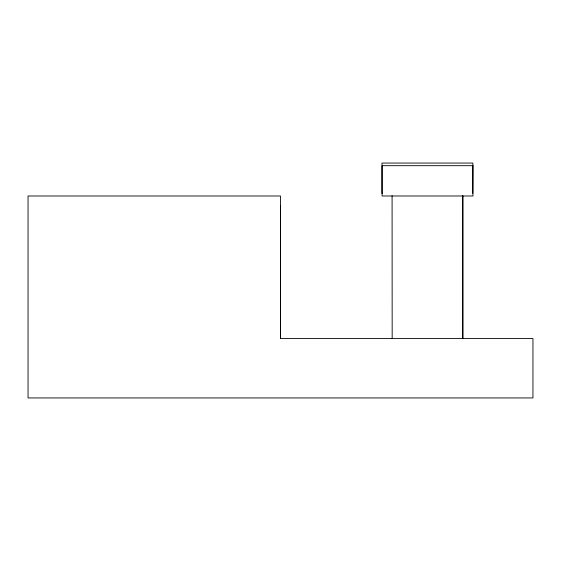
<?xml version="1.0" encoding="UTF-8"?>
<svg xmlns="http://www.w3.org/2000/svg" width="561" height="561" viewBox="0 0 561 561"><rect width="100%" height="100%" fill="white"/><g stroke="black" fill="none" stroke-linecap="round" stroke-linejoin="round"><path stroke-width="0.84" d="M280.5 338.507L280.5 195.985L28.05 195.985L28.05 397.945L532.95 397.945L532.95 338.507L280.5 338.507L280.5 206.083M382.441 193.349L381.985 193.349L381.985 163.055L472.867 163.055L472.748 193.349M462.86 195.985L462.86 338.493M462.769 195.684L462.769 338.192M392.083 195.684L392.174 338.493M472.958 165.691L382.076 165.691L382.076 195.985L472.958 195.985L472.958 165.691"/></g></svg>
